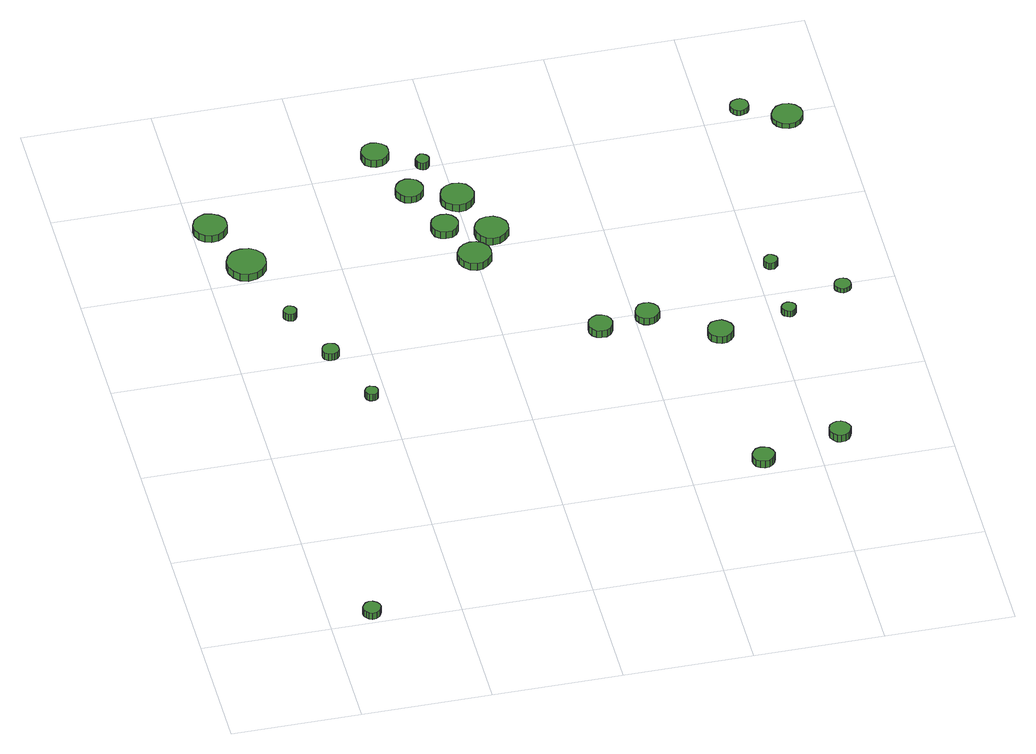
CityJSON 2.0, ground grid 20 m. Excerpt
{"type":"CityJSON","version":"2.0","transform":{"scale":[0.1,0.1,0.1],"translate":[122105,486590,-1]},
"CityObjects":{
"tree1":{"type":"SolitaryVegetationObject","attributes":{"function":"something"},"geometry":[{"type":"MultiSurface","lod":"1","boundaries":[[[0,1,2,3,4,5,6,7,8,9,10,11,12,13,14]],[[15,16,17,18,19,20,21,22,23,24,25,26,27,28,29]],[[0,29,28,1]],[[1,28,27,2]],[[2,27,26,3]],[[3,26,25,4]],[[4,25,24,5]],[[5,24,23,6]],[[6,23,22,7]],[[7,22,21,8]],[[8,21,20,9]],[[9,20,19,10]],[[10,19,18,11]],[[11,18,17,12]],[[12,17,16,13]],[[13,16,15,14]],[[14,15,29,0]]]}]},
"tree2":{"type":"SolitaryVegetationObject","attributes":{"function":"something"},"geometry":[{"type":"MultiSurface","lod":"1","boundaries":[[[30,31,32,33,34,35,36,37,38,39,40,41,42,43,44]],[[45,46,47,48,49,50,51,52,53,54,55,56,57,58,59]],[[30,59,58,31]],[[31,58,57,32]],[[32,57,56,33]],[[33,56,55,34]],[[34,55,54,35]],[[35,54,53,36]],[[36,53,52,37]],[[37,52,51,38]],[[38,51,50,39]],[[39,50,49,40]],[[40,49,48,41]],[[41,48,47,42]],[[42,47,46,43]],[[43,46,45,44]],[[44,45,59,30]]]}]},
"tree3":{"type":"SolitaryVegetationObject","attributes":{"function":"something"},"geometry":[{"type":"MultiSurface","lod":"1","boundaries":[[[60,61,62,63,64,65,66,67,68,69,70,71,72,73,74]],[[75,76,77,78,79,80,81,82,83,84,85,86,87,88,89]],[[60,89,88,61]],[[61,88,87,62]],[[62,87,86,63]],[[63,86,85,64]],[[64,85,84,65]],[[65,84,83,66]],[[66,83,82,67]],[[67,82,81,68]],[[68,81,80,69]],[[69,80,79,70]],[[70,79,78,71]],[[71,78,77,72]],[[72,77,76,73]],[[73,76,75,74]],[[74,75,89,60]]]}]},
"tree4":{"type":"SolitaryVegetationObject","attributes":{"function":"something"},"geometry":[{"type":"MultiSurface","lod":"1","boundaries":[[[90,91,92,93,94,95,96,97,98,99,100,101,102,103,104]],[[105,106,107,108,109,110,111,112,113,114,115,116,117,118,119]],[[90,119,118,91]],[[91,118,117,92]],[[92,117,116,93]],[[93,116,115,94]],[[94,115,114,95]],[[95,114,113,96]],[[96,113,112,97]],[[97,112,111,98]],[[98,111,110,99]],[[99,110,109,100]],[[100,109,108,101]],[[101,108,107,102]],[[102,107,106,103]],[[103,106,105,104]],[[104,105,119,90]]]}]},
"tree5":{"type":"SolitaryVegetationObject","attributes":{"function":"something"},"geometry":[{"type":"MultiSurface","lod":"1","boundaries":[[[120,121,122,123,124,125,126,127,128,129,130,131,132,133,134]],[[135,136,137,138,139,140,141,142,143,144,145,146,147,148,149]],[[120,149,148,121]],[[121,148,147,122]],[[122,147,146,123]],[[123,146,145,124]],[[124,145,144,125]],[[125,144,143,126]],[[126,143,142,127]],[[127,142,141,128]],[[128,141,140,129]],[[129,140,139,130]],[[130,139,138,131]],[[131,138,137,132]],[[132,137,136,133]],[[133,136,135,134]],[[134,135,149,120]]]}]},
"tree6":{"type":"SolitaryVegetationObject","attributes":{"function":"something"},"geometry":[{"type":"MultiSurface","lod":"1","boundaries":[[[150,151,152,153,154,155,156,157,158,159,160,161,162,163,164]],[[165,166,167,168,169,170,171,172,173,174,175,176,177,178,179]],[[150,179,178,151]],[[151,178,177,152]],[[152,177,176,153]],[[153,176,175,154]],[[154,175,174,155]],[[155,174,173,156]],[[156,173,172,157]],[[157,172,171,158]],[[158,171,170,159]],[[159,170,169,160]],[[160,169,168,161]],[[161,168,167,162]],[[162,167,166,163]],[[163,166,165,164]],[[164,165,179,150]]]}]},
"tree7":{"type":"SolitaryVegetationObject","attributes":{"function":"something"},"geometry":[{"type":"MultiSurface","lod":"1","boundaries":[[[180,181,182,183,184,185,186,187,188,189,190,191,192,193,194]],[[195,196,197,198,199,200,201,202,203,204,205,206,207,208,209]],[[180,209,208,181]],[[181,208,207,182]],[[182,207,206,183]],[[183,206,205,184]],[[184,205,204,185]],[[185,204,203,186]],[[186,203,202,187]],[[187,202,201,188]],[[188,201,200,189]],[[189,200,199,190]],[[190,199,198,191]],[[191,198,197,192]],[[192,197,196,193]],[[193,196,195,194]],[[194,195,209,180]]]}]},
"tree8":{"type":"SolitaryVegetationObject","attributes":{"function":"something"},"geometry":[{"type":"MultiSurface","lod":"1","boundaries":[[[210,211,212,213,214,215,216,217,218,219,220,221,222,223,224]],[[225,226,227,228,229,230,231,232,233,234,235,236,237,238,239]],[[210,239,238,211]],[[211,238,237,212]],[[212,237,236,213]],[[213,236,235,214]],[[214,235,234,215]],[[215,234,233,216]],[[216,233,232,217]],[[217,232,231,218]],[[218,231,230,219]],[[219,230,229,220]],[[220,229,228,221]],[[221,228,227,222]],[[222,227,226,223]],[[223,226,225,224]],[[224,225,239,210]]]}]},
"tree9":{"type":"SolitaryVegetationObject","attributes":{"function":"something"},"geometry":[{"type":"MultiSurface","lod":"1","boundaries":[[[240,241,242,243,244,245,246,247,248,249,250,251,252,253,254]],[[255,256,257,258,259,260,261,262,263,264,265,266,267,268,269]],[[240,269,268,241]],[[241,268,267,242]],[[242,267,266,243]],[[243,266,265,244]],[[244,265,264,245]],[[245,264,263,246]],[[246,263,262,247]],[[247,262,261,248]],[[248,261,260,249]],[[249,260,259,250]],[[250,259,258,251]],[[251,258,257,252]],[[252,257,256,253]],[[253,256,255,254]],[[254,255,269,240]]]}]},
"tree10":{"type":"SolitaryVegetationObject","attributes":{"function":"something"},"geometry":[{"type":"MultiSurface","lod":"1","boundaries":[[[270,271,272,273,274,275,276,277,278,279,280,281,282,283,284]],[[285,286,287,288,289,290,291,292,293,294,295,296,297,298,299]],[[270,299,298,271]],[[271,298,297,272]],[[272,297,296,273]],[[273,296,295,274]],[[274,295,294,275]],[[275,294,293,276]],[[276,293,292,277]],[[277,292,291,278]],[[278,291,290,279]],[[279,290,289,280]],[[280,289,288,281]],[[281,288,287,282]],[[282,287,286,283]],[[283,286,285,284]],[[284,285,299,270]]]}]},
"tree11":{"type":"SolitaryVegetationObject","attributes":{"function":"something"},"geometry":[{"type":"MultiSurface","lod":"1","boundaries":[[[300,301,302,303,304,305,306,307,308,309,310,311,312,313,314]],[[315,316,317,318,319,320,321,322,323,324,325,326,327,328,329]],[[300,329,328,301]],[[301,328,327,302]],[[302,327,326,303]],[[303,326,325,304]],[[304,325,324,305]],[[305,324,323,306]],[[306,323,322,307]],[[307,322,321,308]],[[308,321,320,309]],[[309,320,319,310]],[[310,319,318,311]],[[311,318,317,312]],[[312,317,316,313]],[[313,316,315,314]],[[314,315,329,300]]]}]},
"tree12":{"type":"SolitaryVegetationObject","attributes":{"function":"something"},"geometry":[{"type":"MultiSurface","lod":"1","boundaries":[[[330,331,332,333,334,335,336,337,338,339,340,341,342,343,344]],[[345,346,347,348,349,350,351,352,353,354,355,356,357,358,359]],[[330,359,358,331]],[[331,358,357,332]],[[332,357,356,333]],[[333,356,355,334]],[[334,355,354,335]],[[335,354,353,336]],[[336,353,352,337]],[[337,352,351,338]],[[338,351,350,339]],[[339,350,349,340]],[[340,349,348,341]],[[341,348,347,342]],[[342,347,346,343]],[[343,346,345,344]],[[344,345,359,330]]]}]},
"tree13":{"type":"SolitaryVegetationObject","attributes":{"function":"something"},"geometry":[{"type":"MultiSurface","lod":"1","boundaries":[[[360,361,362,363,364,365,366,367,368,369,370,371,372,373,374]],[[375,376,377,378,379,380,381,382,383,384,385,386,387,388,389]],[[360,389,388,361]],[[361,388,387,362]],[[362,387,386,363]],[[363,386,385,364]],[[364,385,384,365]],[[365,384,383,366]],[[366,383,382,367]],[[367,382,381,368]],[[368,381,380,369]],[[369,380,379,370]],[[370,379,378,371]],[[371,378,377,372]],[[372,377,376,373]],[[373,376,375,374]],[[374,375,389,360]]]}]},
"tree14":{"type":"SolitaryVegetationObject","attributes":{"function":"something"},"geometry":[{"type":"MultiSurface","lod":"1","boundaries":[[[390,391,392,393,394,395,396,397,398,399,400,401,402,403,404]],[[405,406,407,408,409,410,411,412,413,414,415,416,417,418,419]],[[390,419,418,391]],[[391,418,417,392]],[[392,417,416,393]],[[393,416,415,394]],[[394,415,414,395]],[[395,414,413,396]],[[396,413,412,397]],[[397,412,411,398]],[[398,411,410,399]],[[399,410,409,400]],[[400,409,408,401]],[[401,408,407,402]],[[402,407,406,403]],[[403,406,405,404]],[[404,405,419,390]]]}]},
"tree15":{"type":"SolitaryVegetationObject","attributes":{"function":"something"},"geometry":[{"type":"MultiSurface","lod":"1","boundaries":[[[420,421,422,423,424,425,426,427,428,429,430,431,432,433,434]],[[435,436,437,438,439,440,441,442,443,444,445,446,447,448,449]],[[420,449,448,421]],[[421,448,447,422]],[[422,447,446,423]],[[423,446,445,424]],[[424,445,444,425]],[[425,444,443,426]],[[426,443,442,427]],[[427,442,441,428]],[[428,441,440,429]],[[429,440,439,430]],[[430,439,438,431]],[[431,438,437,432]],[[432,437,436,433]],[[433,436,435,434]],[[434,435,449,420]]]}]},
"tree16":{"type":"SolitaryVegetationObject","attributes":{"function":"something"},"geometry":[{"type":"MultiSurface","lod":"1","boundaries":[[[450,451,452,453,454,455,456,457,458,459,460,461,462,463,464]],[[465,466,467,468,469,470,471,472,473,474,475,476,477,478,479]],[[450,479,478,451]],[[451,478,477,452]],[[452,477,476,453]],[[453,476,475,454]],[[454,475,474,455]],[[455,474,473,456]],[[456,473,472,457]],[[457,472,471,458]],[[458,471,470,459]],[[459,470,469,460]],[[460,469,468,461]],[[461,468,467,462]],[[462,467,466,463]],[[463,466,465,464]],[[464,465,479,450]]]}]},
"tree17":{"type":"SolitaryVegetationObject","attributes":{"function":"something"},"geometry":[{"type":"MultiSurface","lod":"1","boundaries":[[[480,481,482,483,484,485,486,487,488,489,490,491,492,493,494]],[[495,496,497,498,499,500,501,502,503,504,505,506,507,508,509]],[[480,509,508,481]],[[481,508,507,482]],[[482,507,506,483]],[[483,506,505,484]],[[484,505,504,485]],[[485,504,503,486]],[[486,503,502,487]],[[487,502,501,488]],[[488,501,500,489]],[[489,500,499,490]],[[490,499,498,491]],[[491,498,497,492]],[[492,497,496,493]],[[493,496,495,494]],[[494,495,509,480]]]}]},
"tree18":{"type":"SolitaryVegetationObject","attributes":{"function":"something"},"geometry":[{"type":"MultiSurface","lod":"1","boundaries":[[[510,511,512,513,514,515,516,517,518,519,520,521,522,523,524]],[[525,526,527,528,529,530,531,532,533,534,535,536,537,538,539]],[[510,539,538,511]],[[511,538,537,512]],[[512,537,536,513]],[[513,536,535,514]],[[514,535,534,515]],[[515,534,533,516]],[[516,533,532,517]],[[517,532,531,518]],[[518,531,530,519]],[[519,530,529,520]],[[520,529,528,521]],[[521,528,527,522]],[[522,527,526,523]],[[523,526,525,524]],[[524,525,539,510]]]}]},
"tree19":{"type":"SolitaryVegetationObject","attributes":{"function":"something"},"geometry":[{"type":"MultiSurface","lod":"1","boundaries":[[[540,541,542,543,544,545,546,547,548,549,550,551,552,553,554]],[[555,556,557,558,559,560,561,562,563,564,565,566,567,568,569]],[[540,569,568,541]],[[541,568,567,542]],[[542,567,566,543]],[[543,566,565,544]],[[544,565,564,545]],[[545,564,563,546]],[[546,563,562,547]],[[547,562,561,548]],[[548,561,560,549]],[[549,560,559,550]],[[550,559,558,551]],[[551,558,557,552]],[[552,557,556,553]],[[553,556,555,554]],[[554,555,569,540]]]}]},
"tree20":{"type":"SolitaryVegetationObject","attributes":{"function":"something"},"geometry":[{"type":"MultiSurface","lod":"1","boundaries":[[[570,571,572,573,574,575,576,577,578,579,580,581,582,583,584]],[[585,586,587,588,589,590,591,592,593,594,595,596,597,598,599]],[[570,599,598,571]],[[571,598,597,572]],[[572,597,596,573]],[[573,596,595,574]],[[574,595,594,575]],[[575,594,593,576]],[[576,593,592,577]],[[577,592,591,578]],[[578,591,590,579]],[[579,590,589,580]],[[580,589,588,581]],[[581,588,587,582]],[[582,587,586,583]],[[583,586,585,584]],[[584,585,599,570]]]}]},
"tree21":{"type":"SolitaryVegetationObject","attributes":{"function":"something"},"geometry":[{"type":"MultiSurface","lod":"1","boundaries":[[[600,601,602,603,604,605,606,607,608,609,610,611,612,613,614]],[[615,616,617,618,619,620,621,622,623,624,625,626,627,628,629]],[[600,629,628,601]],[[601,628,627,602]],[[602,627,626,603]],[[603,626,625,604]],[[604,625,624,605]],[[605,624,623,606]],[[606,623,622,607]],[[607,622,621,608]],[[608,621,620,609]],[[609,620,619,610]],[[610,619,618,611]],[[611,618,617,612]],[[612,617,616,613]],[[613,616,615,614]],[[614,615,629,600]]]}]},
"tree22":{"type":"SolitaryVegetationObject","attributes":{"function":"something"},"geometry":[{"type":"MultiSurface","lod":"1","boundaries":[[[630,631,632,633,634,635,636,637,638,639,640,641,642,643,644]],[[645,646,647,648,649,650,651,652,653,654,655,656,657,658,659]],[[630,659,658,631]],[[631,658,657,632]],[[632,657,656,633]],[[633,656,655,634]],[[634,655,654,635]],[[635,654,653,636]],[[636,653,652,637]],[[637,652,651,638]],[[638,651,650,639]],[[639,650,649,640]],[[640,649,648,641]],[[641,648,647,642]],[[642,647,646,643]],[[643,646,645,644]],[[644,645,659,630]]]}]},
"tree23":{"type":"SolitaryVegetationObject","attributes":{"function":"something"},"geometry":[{"type":"MultiSurface","lod":"1","boundaries":[[[660,661,662,663,664,665,666,667,668,669,670,671,672,673,674]],[[675,676,677,678,679,680,681,682,683,684,685,686,687,688,689]],[[660,689,688,661]],[[661,688,687,662]],[[662,687,686,663]],[[663,686,685,664]],[[664,685,684,665]],[[665,684,683,666]],[[666,683,682,667]],[[667,682,681,668]],[[668,681,680,669]],[[669,680,679,670]],[[670,679,678,671]],[[671,678,677,672]],[[672,677,676,673]],[[673,676,675,674]],[[674,675,689,660]]]}]}
},
"vertices":[
[81,22,18],[79,28,18],[76,32,18],[71,35,18],[65,36,18],[60,34,18],[56,30,18],[53,25,18],[53,19,18],[56,14,18],[60,10,18],[65,8,18],[71,9,18],[76,12,18],[79,16,18],[79,16,6],[76,12,6],[71,9,6],[65,8,6],[60,10,6],[56,14,6],[53,19,6],[53,25,6],[56,30,6],[60,34,6],[65,36,6],[71,35,6],[76,32,6],[79,28,6],[81,22,6],
[51,919,27],[49,930,27],[42,938,27],[33,943,27],[22,945,27],[12,941,27],[4,934,27],[0,924,27],[0,914,27],[4,904,27],[12,897,27],[22,894,27],[33,895,27],[42,900,27],[49,909,27],[49,909,14],[42,900,14],[33,895,14],[22,894,14],[12,897,14],[4,904,14],[0,914,14],[0,924,14],[4,934,14],[12,941,14],[22,945,14],[33,943,14],[42,938,14],[49,930,14],[51,919,14],
[89,825,27],[87,838,27],[79,848,27],[69,854,27],[56,855,27],[44,852,27],[35,843,27],[30,832,27],[30,819,27],[35,808,27],[44,799,27],[56,795,27],[69,797,27],[79,803,27],[87,813,27],[87,813,14],[79,803,14],[69,797,14],[56,795,14],[44,799,14],[35,808,14],[30,819,14],[30,832,14],[35,843,14],[44,852,14],[56,855,14],[69,854,14],[79,848,14],[87,838,14],[89,825,14],
[108,703,26],[107,707,26],[105,710,26],[101,712,26],[97,713,26],[93,712,26],[90,709,26],[88,705,26],[88,701,26],[90,697,26],[93,694,26],[97,693,26],[101,693,26],[105,695,26],[107,699,26],[107,699,13],[105,695,13],[101,693,13],[97,693,13],[93,694,13],[90,697,13],[88,701,13],[88,705,13],[90,709,13],[93,712,13],[97,713,13],[101,712,13],[105,710,13],[107,707,13],[108,703,13],
[149,600,29],[148,605,29],[145,610,29],[140,612,29],[135,613,29],[130,611,29],[126,608,29],[124,603,29],[124,598,29],[126,593,29],[130,589,29],[135,588,29],[140,588,29],[145,591,29],[148,595,29],[148,595,16],[145,591,16],[140,588,16],[135,588,16],[130,589,16],[126,593,16],[124,598,16],[124,603,16],[126,608,16],[130,611,16],[135,613,16],[140,612,16],[145,610,16],[148,605,16],[149,600,16],
[184,490,32],[183,494,32],[181,497,32],[177,499,32],[173,500,32],[169,499,32],[166,496,32],[164,492,32],[164,488,32],[166,484,32],[169,481,32],[173,480,32],[177,480,32],[181,482,32],[183,486,32],[183,486,20],[181,482,20],[177,480,20],[173,480,20],[169,481,20],[166,484,20],[164,488,20],[164,492,20],[166,496,20],[169,499,20],[173,500,20],[177,499,20],[181,497,20],[183,494,20],[184,490,20],
[323,1029,26],[322,1037,26],[316,1044,26],[309,1048,26],[300,1049,26],[292,1047,26],[285,1041,26],[282,1033,26],[282,1024,26],[285,1016,26],[292,1010,26],[300,1008,26],[309,1009,26],[316,1013,26],[322,1020,26],[322,1020,13],[316,1013,13],[309,1009,13],[300,1008,13],[292,1010,13],[285,1016,13],[282,1024,13],[282,1033,13],[285,1041,13],[292,1047,13],[300,1049,13],[309,1048,13],[316,1044,13],[322,1037,13],[323,1029,13],
[355,936,26],[353,944,26],[348,952,26],[340,956,26],[332,957,26],[323,954,26],[317,948,26],[313,940,26],[313,932,26],[317,924,26],[323,918,26],[332,915,26],[340,916,26],[348,920,26],[353,927,26],[353,927,14],[348,920,14],[340,916,14],[332,915,14],[323,918,14],[317,924,14],[313,932,14],[313,940,14],[317,948,14],[323,954,14],[332,957,14],[340,956,14],[348,952,14],[353,944,14],[355,936,14],
[388,845,27],[386,853,27],[381,860,27],[374,864,27],[365,865,27],[357,863,27],[350,857,27],[347,849,27],[347,840,27],[350,832,27],[357,826,27],[365,824,27],[374,825,27],[381,829,27],[386,836,27],[386,836,14],[381,829,14],[374,825,14],[365,824,14],[357,826,14],[350,832,14],[347,840,14],[347,849,14],[350,857,14],[357,863,14],[365,865,14],[374,864,14],[381,860,14],[386,853,14],[388,845,14],
[421,768,28],[419,778,28],[412,787,28],[403,792,28],[393,793,28],[383,790,28],[375,783,28],[370,773,28],[370,762,28],[375,753,28],[383,745,28],[393,742,28],[403,743,28],[412,749,28],[419,757,28],[419,757,15],[412,749,15],[403,743,15],[393,742,15],[383,745,15],[375,753,15],[370,762,15],[370,773,15],[375,783,15],[383,790,15],[393,793,15],[403,792,15],[412,787,15],[419,778,15],[421,768,15],
[379,998,25],[378,1002,25],[375,1006,25],[372,1008,25],[367,1009,25],[363,1007,25],[360,1004,25],[358,1000,25],[358,996,25],[360,992,25],[363,989,25],[367,987,25],[372,988,25],[375,990,25],[378,994,25],[378,994,12],[375,990,12],[372,988,12],[367,987,12],[363,989,12],[360,992,12],[358,996,12],[358,1000,12],[360,1004,12],[363,1007,12],[367,1009,12],[372,1008,12],[375,1006,12],[378,1002,12],[379,998,12],
[427,908,25],[424,918,25],[418,927,25],[409,932,25],[398,933,25],[388,930,25],[380,923,25],[376,913,25],[376,902,25],[380,893,25],[388,886,25],[398,882,25],[409,883,25],[418,889,25],[424,897,25],[424,897,12],[418,889,12],[409,883,12],[398,882,12],[388,886,12],[380,893,12],[376,902,12],[376,913,12],[380,923,12],[388,930,12],[398,933,12],[409,932,12],[418,927,12],[424,918,12],[427,908,12],
[459,820,27],[457,830,27],[450,839,27],[441,844,27],[430,845,27],[420,842,27],[412,835,27],[408,825,27],[408,814,27],[412,805,27],[420,797,27],[430,794,27],[441,795,27],[450,801,27],[457,809,27],[457,809,14],[450,801,14],[441,795,14],[430,794,14],[420,797,14],[412,805,14],[408,814,14],[408,825,14],[412,835,14],[420,842,14],[430,845,14],[441,844,14],[450,839,14],[457,830,14],[459,820,14],
[560,565,31],[558,573,31],[554,579,31],[547,583,31],[539,584,31],[532,581,31],[526,576,31],[523,569,31],[523,561,31],[526,554,31],[532,549,31],[539,547,31],[547,547,31],[554,551,31],[558,558,31],[558,558,18],[554,551,18],[547,547,18],[539,547,18],[532,549,18],[526,554,18],[523,561,18],[523,569,18],[526,576,18],[532,581,18],[539,584,18],[547,583,18],[554,579,18],[558,573,18],[560,565,18],
[729,220,29],[727,227,29],[723,233,29],[717,236,29],[710,237,29],[703,235,29],[698,230,29],[695,224,29],[695,217,29],[698,210,29],[703,206,29],[710,204,29],[717,204,29],[723,208,29],[727,213,29],[727,213,16],[723,208,16],[717,204,16],[710,204,16],[703,206,16],[698,210,16],[695,217,16],[695,224,16],[698,230,16],[703,235,16],[710,237,16],[717,236,16],[723,233,16],[727,227,16],[729,220,16],
[635,581,27],[634,589,27],[629,595,27],[623,599,27],[615,600,27],[607,598,27],[602,592,27],[599,585,27],[599,577,27],[602,570,27],[607,565,27],[615,563,27],[623,564,27],[629,568,27],[634,574,27],[634,574,15],[629,568,15],[623,564,15],[615,563,15],[607,565,15],[602,570,15],[599,577,15],[599,585,15],[602,592,15],[607,598,15],[615,600,15],[623,599,15],[629,595,15],[634,589,15],[635,581,15],
[735,522,23],[733,530,23],[728,536,23],[721,541,23],[713,541,23],[705,539,23],[699,533,23],[696,526,23],[696,518,23],[699,510,23],[705,505,23],[713,502,23],[721,503,23],[728,507,23],[733,514,23],[733,514,10],[728,507,10],[721,503,10],[713,502,10],[705,505,10],[699,510,10],[696,518,10],[696,526,10],[699,533,10],[705,539,10],[713,541,10],[721,541,10],[728,536,10],[733,530,10],[735,522,10],
[855,262,21],[853,268,21],[849,274,21],[843,278,21],[836,278,21],[830,276,21],[825,272,21],[822,265,21],[822,258,21],[825,252,21],[830,247,21],[836,245,21],[843,246,21],[849,249,21],[853,255,21],[853,255,8],[849,249,8],[843,246,8],[836,245,8],[830,247,8],[825,252,8],[822,258,8],[822,265,8],[825,272,8],[830,276,8],[836,278,8],[843,278,8],[849,274,8],[853,268,8],[855,262,8],
[838,553,18],[837,558,18],[834,561,18],[830,564,18],[826,564,18],[822,563,18],[818,560,18],[816,556,18],[816,551,18],[818,547,18],[822,544,18],[826,542,18],[830,543,18],[834,545,18],[837,549,18],[837,549,7],[834,545,7],[830,543,7],[826,542,7],[822,544,7],[818,547,7],[816,551,7],[816,556,7],[818,560,7],[822,563,7],[826,564,7],[830,564,7],[834,561,7],[837,558,7],[838,553,7],
[835,663,20],[834,668,20],[831,671,20],[828,673,20],[823,674,20],[819,672,20],[816,670,20],[814,666,20],[814,661,20],[816,657,20],[819,654,20],[823,653,20],[828,654,20],[831,656,20],[834,659,20],[834,659,8],[831,656,8],[828,654,8],[823,653,8],[819,654,8],[816,657,8],[814,661,8],[814,666,8],[816,670,8],[819,672,8],[823,674,8],[828,673,8],[831,671,8],[834,668,8],[835,663,8],
[930,589,16],[929,594,16],[926,599,16],[921,601,16],[916,602,16],[911,600,16],[907,597,16],[905,592,16],[905,587,16],[907,582,16],[911,579,16],[916,577,16],[921,578,16],[926,580,16],[929,584,16],[929,584,8],[926,580,8],[921,578,8],[916,577,8],[911,579,8],[907,582,8],[905,587,8],[905,592,8],[907,597,8],[911,600,8],[916,602,8],[921,601,8],[926,599,8],[929,594,8],[930,589,8],
[872,1019,19],[871,1025,19],[868,1030,19],[862,1033,19],[857,1033,19],[851,1031,19],[847,1028,19],[844,1022,19],[844,1016,19],[847,1011,19],[851,1007,19],[857,1005,19],[862,1006,19],[868,1009,19],[871,1014,19],[871,1014,10],[868,1009,10],[862,1006,10],[857,1005,10],[851,1007,10],[847,1011,10],[844,1016,10],[844,1022,10],[847,1028,10],[851,1031,10],[857,1033,10],[862,1033,10],[868,1030,10],[871,1025,10],[872,1019,10],
[947,983,19],[945,993,19],[939,1001,19],[931,1006,19],[921,1007,19],[911,1004,19],[904,997,19],[900,988,19],[900,978,19],[904,969,19],[911,963,19],[921,960,19],[931,961,19],[939,966,19],[945,974,19],[945,974,10],[939,966,10],[931,961,10],[921,960,10],[911,963,10],[904,969,10],[900,978,10],[900,988,10],[904,997,10],[911,1004,10],[921,1007,10],[931,1006,10],[939,1001,10],[945,993,10],[947,983,10]
]}
